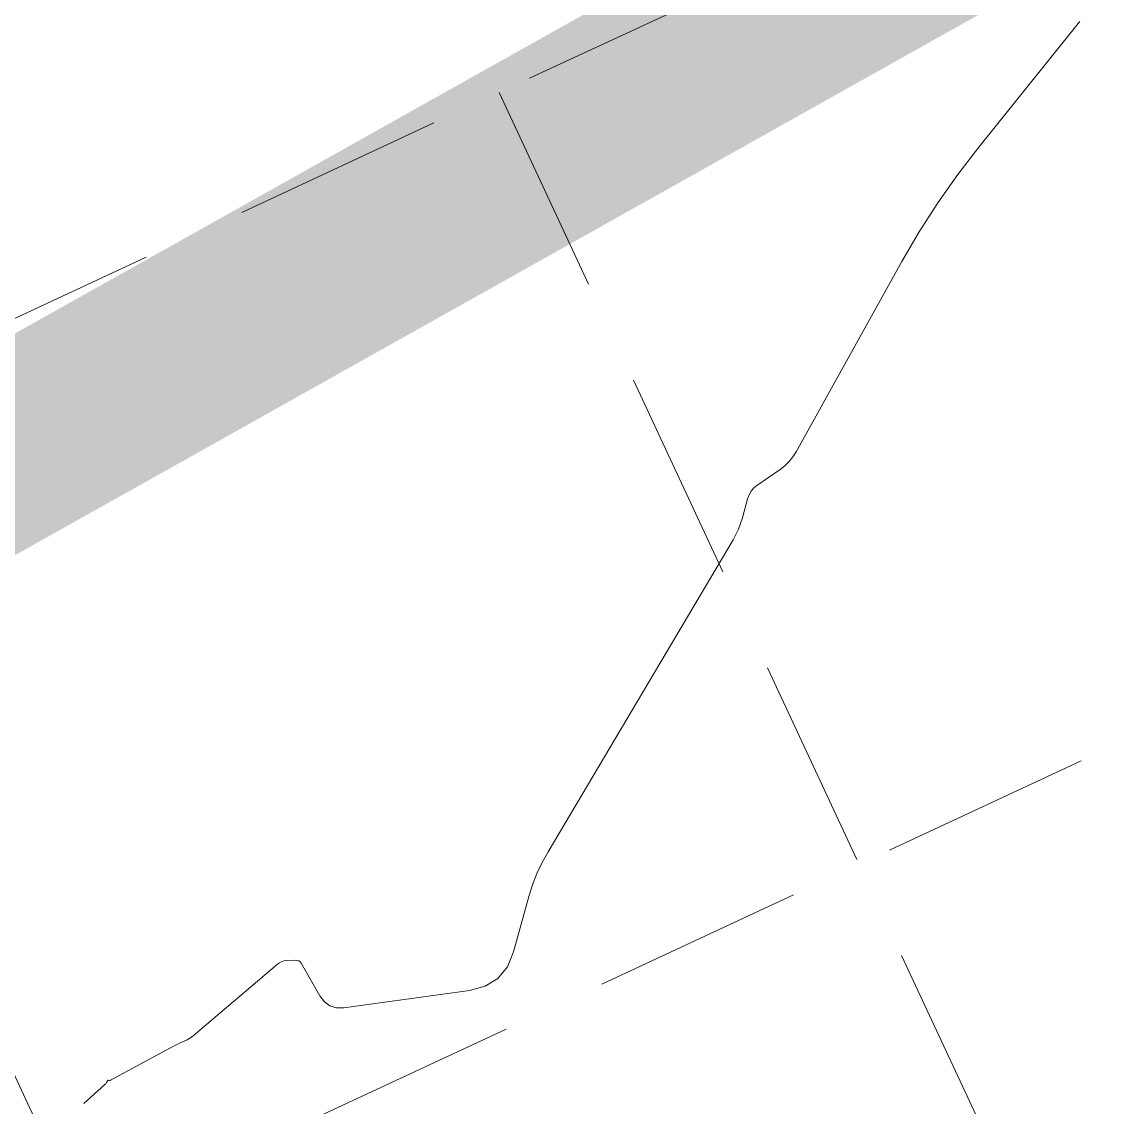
# Model space of a CAD drawing. Extents: x 2498567 to 2501210, y 7092229 to 7094464.
# Drawn here: x 2499293.98 to 2499338.64, y 7093036.84 to 7093081.74 of the extents above; entities that cross this region are included whole.
import ezdxf

# ---------------------------------------------------------------- set-up
doc = ezdxf.new("R2010")
doc.units = 0
doc.header["$MEASUREMENT"] = 0
doc.linetypes.add('HIDDEN', pattern=[0.375, 0.25, -0.125])
doc.layers.add('GRID', color=254, linetype='HIDDEN')
doc.layers.add('LIMITS OF DISTURBANCE', color=1, linetype='HIDDEN')
doc.layers.add('Level 31', color=254, linetype='Continuous', lineweight=0)

msp = doc.modelspace()

# ---------------------------------------------------------------- linework, layer by layer
at = {"layer": 'GRID', "color": 252, "linetype": 'HIDDEN', "lineweight": 0, "ltscale": 35}
for p, q in [((2498898.649, 7092885.268), (2500878.278, 7093808.326)), ((2498913.537, 7092853.338), (2500893.166, 7093776.397)), ((2499030.86, 7093685.473), (2499552.007, 7092567.8)), ((2498998.682, 7093670.838), (2499519.971, 7092552.862))]:
    msp.add_line(p, q, dxfattribs=at)
at = {"layer": 'Level 31', "color": 35, "linetype": 'Continuous', "lineweight": 13}
for p, q in [((2499333.577, 7093076.556), (2499337.738, 7093081.728)), ((2499337.738, 7093081.728), (2499337.753, 7093081.75)), ((2499332.703, 7093075.421), (2499333.577, 7093076.556)), ((2499331.88, 7093074.253), (2499332.703, 7093075.421)), ((2499331.108, 7093073.05), (2499331.88, 7093074.253)), ((2499330.386, 7093071.814), (2499331.108, 7093073.05)), ((2499326.014, 7093063.948), (2499330.386, 7093071.814)), ((2499325.727, 7093063.545), (2499325.881, 7093063.737)), ((2499325.881, 7093063.737), (2499326.014, 7093063.948)), ((2499324.389, 7093062.549), (2499325.355, 7093063.22)), ((2499325.355, 7093063.22), (2499325.552, 7093063.373)), ((2499325.552, 7093063.373), (2499325.727, 7093063.545)), ((2499324.066, 7093062.171), (2499324.149, 7093062.314)), ((2499324.149, 7093062.314), (2499324.256, 7093062.441)), ((2499324.256, 7093062.441), (2499324.389, 7093062.549)), ((2499323.793, 7093061.219), (2499324.008, 7093062.01)), ((2499324.008, 7093062.01), (2499324.066, 7093062.171)), ((2499323.63, 7093060.748), (2499323.719, 7093060.98)), ((2499323.719, 7093060.98), (2499323.793, 7093061.219)), ((2499323.405, 7093060.303), (2499323.525, 7093060.522)), ((2499323.525, 7093060.522), (2499323.63, 7093060.748)), ((2499315.753, 7093047.405), (2499323.405, 7093060.303)), ((2499315.509, 7093046.961), (2499315.753, 7093047.405)), ((2499315.296, 7093046.504), (2499315.509, 7093046.961)), ((2499315.114, 7093046.034), (2499315.296, 7093046.504)), ((2499314.963, 7093045.551), (2499315.114, 7093046.034)), ((2499314.331, 7093043.265), (2499314.963, 7093045.551)), ((2499314.071, 7093042.64), (2499314.331, 7093043.265)), ((2499301.079, 7093039.791), (2499304.563, 7093042.751)), ((2499304.563, 7093042.751), (2499304.65, 7093042.814)), ((2499304.65, 7093042.814), (2499304.744, 7093042.86)), ((2499304.744, 7093042.86), (2499304.844, 7093042.889)), ((2499304.844, 7093042.889), (2499304.95, 7093042.902)), ((2499304.95, 7093042.902), (2499305.309, 7093042.918)), ((2499305.309, 7093042.918), (2499305.381, 7093042.912)), ((2499305.381, 7093042.912), (2499305.443, 7093042.889)), ((2499305.443, 7093042.889), (2499305.496, 7093042.849)), ((2499305.496, 7093042.849), (2499305.539, 7093042.791)), ((2499305.539, 7093042.791), (2499306.317, 7093041.44)), ((2499313.681, 7093042.165), (2499314.071, 7093042.64)), ((2499313.158, 7093041.841), (2499313.681, 7093042.165)), ((2499307.313, 7093040.952), (2499312.505, 7093041.667)), ((2499312.505, 7093041.667), (2499313.158, 7093041.841)), ((2499306.317, 7093041.44), (2499306.505, 7093041.192)), ((2499306.505, 7093041.192), (2499306.733, 7093041.028)), ((2499306.733, 7093041.028), (2499307.003, 7093040.948)), ((2499307.003, 7093040.948), (2499307.313, 7093040.952)), ((2499300.226, 7093039.34), (2499300.321, 7093039.389)), ((2499300.321, 7093039.389), (2499300.417, 7093039.436)), ((2499300.417, 7093039.436), (2499300.513, 7093039.482)), ((2499300.513, 7093039.482), (2499300.829, 7093039.631)), ((2499300.829, 7093039.631), (2499300.896, 7093039.664)), ((2499300.896, 7093039.664), (2499300.959, 7093039.702)), ((2499300.959, 7093039.702), (2499301.02, 7093039.745)), ((2499301.02, 7093039.745), (2499301.079, 7093039.791)), ((2499297.652, 7093037.951), (2499300.132, 7093039.29)), ((2499300.132, 7093039.29), (2499300.226, 7093039.34)), ((2499296.558, 7093036.99), (2499297.42, 7093037.775)), ((2499297.42, 7093037.775), (2499297.439, 7093037.793)), ((2499297.439, 7093037.793), (2499297.456, 7093037.812)), ((2499297.456, 7093037.812), (2499297.471, 7093037.833)), ((2499297.471, 7093037.833), (2499297.485, 7093037.854)), ((2499297.485, 7093037.854), (2499297.534, 7093037.935)), ((2499297.534, 7093037.935), (2499297.542, 7093037.945)), ((2499297.542, 7093037.945), (2499297.551, 7093037.951)), ((2499297.551, 7093037.951), (2499297.562, 7093037.954)), ((2499297.562, 7093037.954), (2499297.574, 7093037.953)), ((2499297.574, 7093037.953), (2499297.617, 7093037.945)), ((2499297.617, 7093037.945), (2499297.626, 7093037.944)), ((2499297.626, 7093037.944), (2499297.635, 7093037.945)), ((2499297.635, 7093037.945), (2499297.644, 7093037.947)), ((2499297.644, 7093037.947), (2499297.652, 7093037.951))]:
    msp.add_line(p, q, dxfattribs=at)
at = {"layer": 'LIMITS OF DISTURBANCE', "ltscale": 90, "const_width": 8}
msp.add_lwpolyline([(2500365.196, 7093800.118), (2500294.256, 7093768.214), (2500268.168, 7093827.668), (2500230.467, 7093810.069), (2500261.858, 7093745.993), (2499643.358, 7093455.267), (2499681.633, 7093373.31), (2499692.508, 7093345.368), (2499264.008, 7093098.393), (2499200.671, 7093109.172), (2499200.788, 7093032.958), (2499271.119, 7093051.59), (2499713.8, 7093299.86), (2499738.723, 7093249.987), (2500362.237, 7093540.013), (2500381.16, 7093498.15), (2500413.984, 7093521.003), (2500400.154, 7093548.796), (2500469.396, 7093578.938), (2500369.385, 7093792.31)], close=True, dxfattribs=at)

doc.saveas('drawing.dxf')
